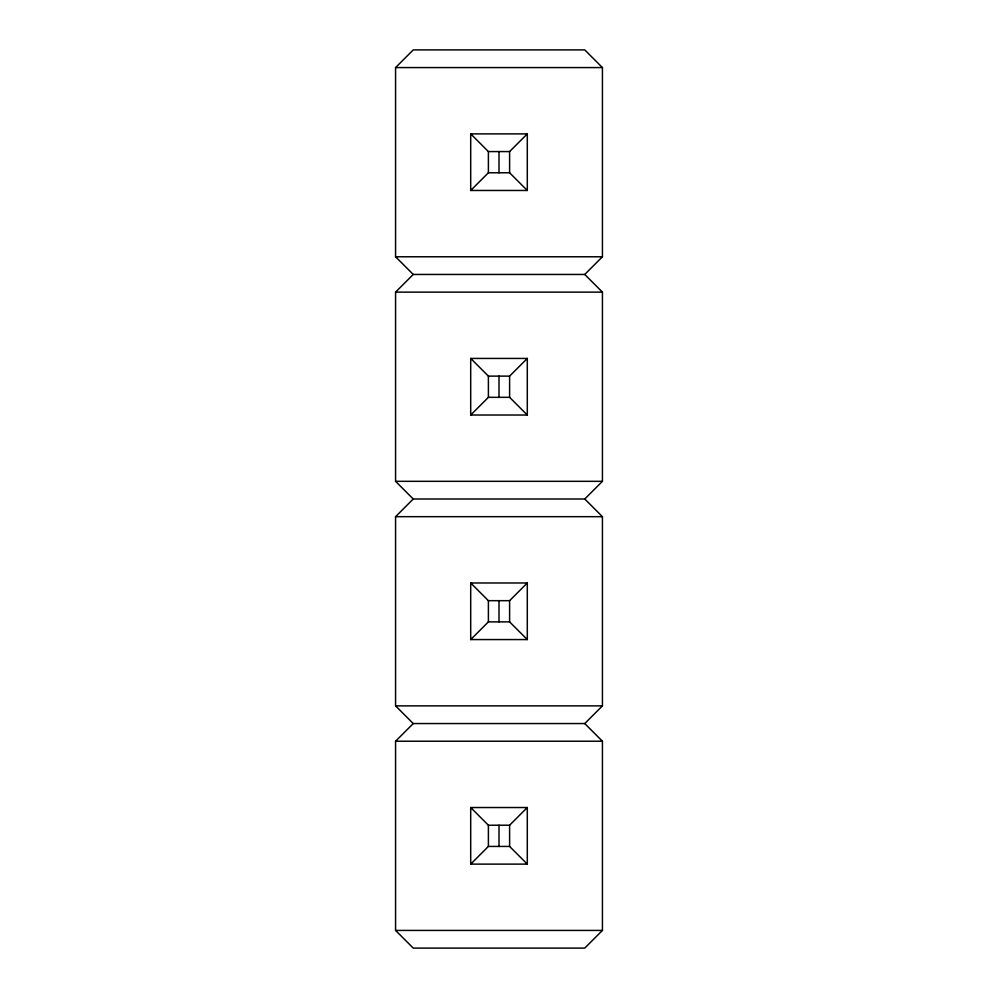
<?xml version="1.0" encoding="UTF-8"?>
<svg xmlns="http://www.w3.org/2000/svg" width="998" height="998" viewBox="0 0 998 998"><rect width="100%" height="100%" fill="white"/><g stroke="black" fill="none" stroke-linecap="round" stroke-linejoin="round"><path stroke-width="1.5" d="M413.247 274.45L395.57 256.773L395.57 67.577L413.247 49.9L584.753 49.9L602.43 67.577L602.43 256.773L584.753 274.45L413.247 274.45L395.57 292.127L395.57 481.323L413.247 499L584.753 499L602.43 481.323L602.43 292.127L584.753 274.45M470.707 190.468L488.396 172.779L509.604 172.779L527.293 190.468L470.707 190.468L470.707 133.882L527.293 133.882L527.293 190.468M509.604 172.779L509.604 151.571L527.293 133.882M470.707 415.018L488.396 397.329L509.604 397.329L527.293 415.018L470.707 415.018L470.707 358.432L527.293 358.432L527.293 415.018M509.604 397.329L509.604 376.121L527.293 358.432M584.753 499L602.43 516.677L602.43 705.873L584.753 723.55L413.247 723.55L395.57 705.873L395.57 516.677L413.247 499M470.707 639.568L488.396 621.879L509.604 621.879L527.293 639.568L470.707 639.568L470.707 582.982L527.293 582.982L527.293 639.568M509.604 621.879L509.604 600.671L527.293 582.982M584.753 723.55L602.43 741.227L602.43 930.423L584.753 948.1L413.247 948.1L395.57 930.423L395.57 741.227L413.247 723.55M470.707 864.118L488.396 846.429L509.604 846.429L527.293 864.118L527.293 807.532L470.707 807.532L470.707 864.118L527.293 864.118M470.707 807.532L488.396 825.221L509.604 825.221L527.293 807.532M395.57 67.577L602.43 67.577M470.707 133.882L488.396 151.571L509.604 151.571M395.57 256.773L602.43 256.773M395.57 292.127L602.43 292.127M470.707 358.432L488.396 376.121L509.604 376.121M395.57 481.323L602.43 481.323M395.57 516.677L602.43 516.677M470.707 582.982L488.396 600.671L509.604 600.671M395.57 705.873L602.43 705.873M395.57 741.227L602.43 741.227M395.57 930.423L602.43 930.423M509.604 825.221L509.604 846.429M499 151.571L499 172.779M499 376.121L499 397.329M499 600.671L499 621.879M499 825.221L499 846.429M488.396 151.571L488.396 172.779M488.396 376.121L488.396 397.329M488.396 600.671L488.396 621.879M488.396 825.221L488.396 846.429"/></g></svg>
